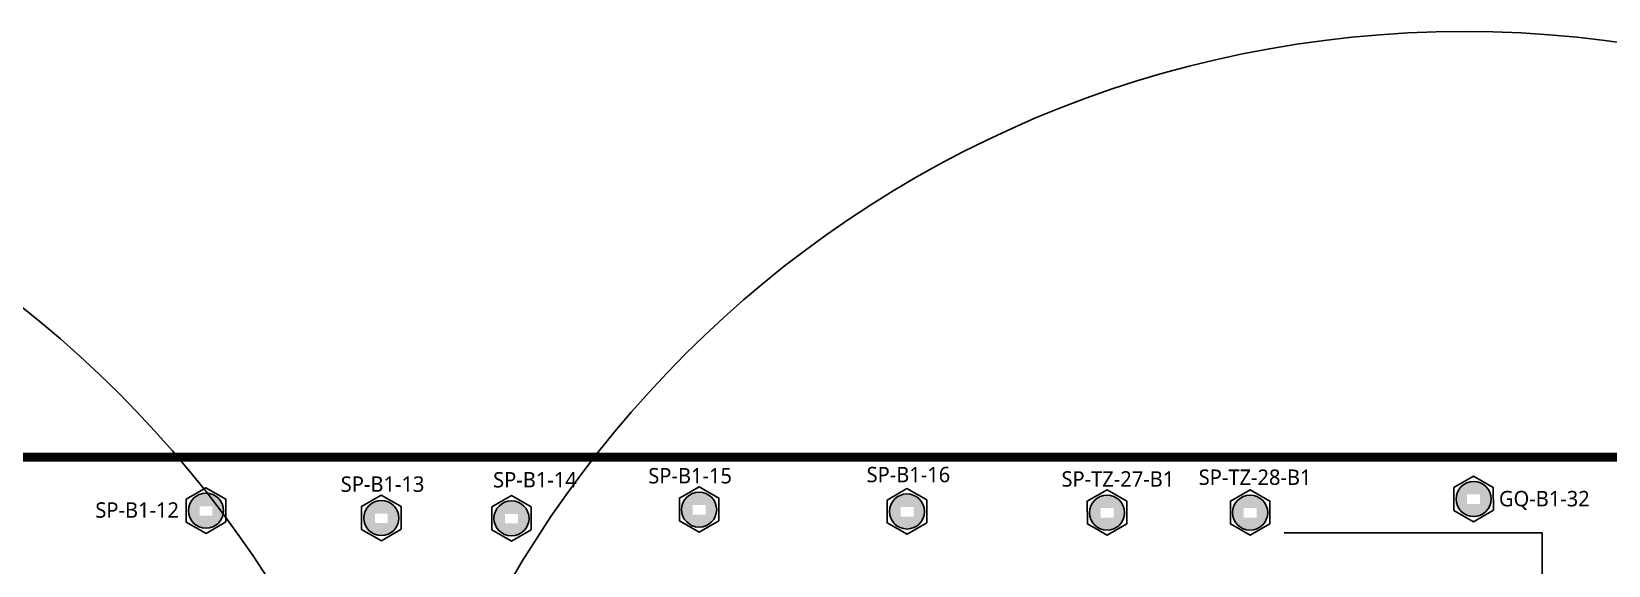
# Model space of a CAD drawing. Extents: x 0 to 3879896, y -114000 to 391286.
# Drawn here: x 2031749 to 2103323, y 320135 to 344400 of the extents above; entities that cross this region are included whole.
import ezdxf

# ---------------------------------------------------------------- set-up
doc = ezdxf.new("R2010")
doc.units = 0
doc.header["$LTSCALE"] = 1000
doc.header["$MEASUREMENT"] = 0
doc.linetypes.add('SZGX_a-zzgr$0$DASHDOT2', pattern=[6, 3, -1.5, 0, -1.5])
for name, color, linetype in [('AP', 7, 'CONTINUOUS'), ('T-METER DATA', 150, 'C_LINE'), ('WALL', 2, 'CONTINUOUS')]:
    doc.layers.add(name, color=color, linetype=linetype)
doc.layers.add('Arc_建筑红线', color=1, linetype='CONTINUOUS', lineweight=40)
doc.styles.get("Standard").update_dxf_attribs({"font": 'GBENOR', "bigfont": 'GBCBIG'})
doc.linetypes.add('C_LINE', pattern='A,25.7,-2.08,["C",Standard,S=2.54,R=0,X=-0.54,Y=-1.27],-2.35', length=30.13)

msp = doc.modelspace()

# ---------------------------------------------------------------- hatches: boundary and pattern name
at = {"layer": 'WALL', "linetype": 'ByBlock'}
h = msp.add_hatch(dxfattribs=at)
h.set_pattern_fill('ESCHER', color=3)
h.set_pattern_definition([(60, (-780047, -2078608.917), (-30.47999999, -7e-09), [27.94, -2.54]), (180, (-780047, -2078608.917), (15.24, -26.3964543), [27.94, -2.54]), (300, (-780047, -2078608.917), (30.47999999, -7e-09), [27.94, -2.54]), (60, (-780044.46, -2078608.917), (-30.47999999, -7e-09), [5.08, -25.4]), (300, (-780044.46, -2078608.917), (30.47999999, -7e-09), [5.08, -25.4]), (60, (-780048.27, -2078606.717), (-30.47999999, -7e-09), [5.08, -25.4]), (180, (-780048.27, -2078606.717), (15.24, -26.3964543), [5.08, -25.4]), (300, (-780048.27, -2078611.116), (30.47999999, -7e-09), [5.08, -25.4]), (180, (-780048.27, -2078611.116), (15.24, -26.3964543), [5.08, -25.4]), (60, (-780057.16, -2078608.917), (-30.47999999, -7e-09), [5.08, -25.4]), (300, (-780057.16, -2078608.917), (30.47999999, -7e-09), [5.08, -25.4]), (60, (-780041.92, -2078617.715), (-30.47999999, -7e-09), [5.08, -25.4]), (180, (-780041.92, -2078617.715), (15.24, -26.3964543), [5.08, -25.4]), (300, (-780041.92, -2078600.118), (30.47999999, -7e-09), [5.08, -25.4]), (180, (-780041.92, -2078600.118), (15.24, -26.3964543), [5.08, -25.4]), (0, (-780041.92, -2078604.517), (-15.24, 26.3964543), [17.78, -12.7]), (0, (-780041.92, -2078613.316), (-15.24, 26.3964543), [17.78, -12.7]), (120, (-780045.73, -2078602.318), (-30.47999999, 7e-09), [17.78, -12.7]), (120, (-780053.35, -2078606.717), (-30.47999999, 7e-09), [17.78, -12.7]), (240, (-780053.35, -2078611.116), (15.23999999, -26.3964543), [17.78, -12.7]), (240, (-780045.73, -2078615.516), (15.23999999, -26.3964543), [17.78, -12.7])])
h.paths.add_polyline_path([(2096404.8, 323157.2, 1), (2097996.7, 323157.2, 1)])
h.paths.add_polyline_path([(2097495.1, 323362.2), (2097495.1, 322927.7), (2096907.1, 322927.7), (2096907.1, 323362.2)], flags=16)
h = msp.add_hatch(dxfattribs=at)
h.set_pattern_fill('ESCHER', color=3)
h.set_pattern_definition([(60, (-837580.09, -2079141.174), (-30.47999999, -7e-09), [27.94, -2.54]), (180, (-837580.09, -2079141.174), (15.24, -26.3964543), [27.94, -2.54]), (300, (-837580.09, -2079141.174), (30.47999999, -7e-09), [27.94, -2.54]), (60, (-837577.55, -2079141.174), (-30.47999999, -7e-09), [5.08, -25.4]), (300, (-837577.55, -2079141.174), (30.47999999, -7e-09), [5.08, -25.4]), (60, (-837581.36, -2079138.974), (-30.47999999, -7e-09), [5.08, -25.4]), (180, (-837581.36, -2079138.974), (15.24, -26.3964543), [5.08, -25.4]), (300, (-837581.36, -2079143.373), (30.47999999, -7e-09), [5.08, -25.4]), (180, (-837581.36, -2079143.373), (15.24, -26.3964543), [5.08, -25.4]), (60, (-837590.25, -2079141.174), (-30.47999999, -7e-09), [5.08, -25.4]), (300, (-837590.25, -2079141.174), (30.47999999, -7e-09), [5.08, -25.4]), (60, (-837575.01, -2079149.972), (-30.47999999, -7e-09), [5.08, -25.4]), (180, (-837575.01, -2079149.972), (15.24, -26.3964543), [5.08, -25.4]), (300, (-837575.01, -2079132.375), (30.47999999, -7e-09), [5.08, -25.4]), (180, (-837575.01, -2079132.375), (15.24, -26.3964543), [5.08, -25.4]), (0, (-837575.01, -2079136.774), (-15.24, 26.3964543), [17.78, -12.7]), (0, (-837575.01, -2079145.573), (-15.24, 26.3964543), [17.78, -12.7]), (120, (-837578.82, -2079134.575), (-30.47999999, 7e-09), [17.78, -12.7]), (120, (-837586.44, -2079138.974), (-30.47999999, 7e-09), [17.78, -12.7]), (240, (-837586.44, -2079143.373), (15.23999999, -26.3964543), [17.78, -12.7]), (240, (-837578.82, -2079147.773), (15.23999999, -26.3964543), [17.78, -12.7])])
h.paths.add_polyline_path([(2038871.7, 322625, 1), (2040463.6, 322625, 1)])
h.paths.add_polyline_path([(2039962.1, 322829.9), (2039962.1, 322395.4), (2039374, 322395.4), (2039374, 322829.9)], flags=16)
h = msp.add_hatch(dxfattribs=at)
h.set_pattern_fill('ESCHER', color=3)
h.set_pattern_definition([(60, (-829623.006, -2079476.407), (-30.47999999, -7e-09), [27.94, -2.54]), (180, (-829623.006, -2079476.407), (15.24, -26.3964543), [27.94, -2.54]), (300, (-829623.006, -2079476.407), (30.47999999, -7e-09), [27.94, -2.54]), (60, (-829620.466, -2079476.407), (-30.47999999, -7e-09), [5.08, -25.4]), (300, (-829620.466, -2079476.407), (30.47999999, -7e-09), [5.08, -25.4]), (60, (-829624.276, -2079474.208), (-30.47999999, -7e-09), [5.08, -25.4]), (180, (-829624.276, -2079474.208), (15.24, -26.3964543), [5.08, -25.4]), (300, (-829624.276, -2079478.607), (30.47999999, -7e-09), [5.08, -25.4]), (180, (-829624.276, -2079478.607), (15.24, -26.3964543), [5.08, -25.4]), (60, (-829633.166, -2079476.407), (-30.47999999, -7e-09), [5.08, -25.4]), (300, (-829633.166, -2079476.407), (30.47999999, -7e-09), [5.08, -25.4]), (60, (-829617.926, -2079485.206), (-30.47999999, -7e-09), [5.08, -25.4]), (180, (-829617.926, -2079485.206), (15.24, -26.3964543), [5.08, -25.4]), (300, (-829617.926, -2079467.609), (30.47999999, -7e-09), [5.08, -25.4]), (180, (-829617.926, -2079467.609), (15.24, -26.3964543), [5.08, -25.4]), (0, (-829617.926, -2079472.008), (-15.24, 26.3964543), [17.78, -12.7]), (0, (-829617.926, -2079480.807), (-15.24, 26.3964543), [17.78, -12.7]), (120, (-829621.736, -2079469.808), (-30.47999999, 7e-09), [17.78, -12.7]), (120, (-829629.356, -2079474.208), (-30.47999999, 7e-09), [17.78, -12.7]), (240, (-829629.356, -2079478.607), (15.23999999, -26.3964543), [17.78, -12.7]), (240, (-829621.736, -2079483.007), (15.23999999, -26.3964543), [17.78, -12.7])])
h.paths.add_polyline_path([(2046828.8, 322289.7, 1), (2048420.7, 322289.7, 1)])
h.paths.add_polyline_path([(2047919.1, 322494.7), (2047919.1, 322060.2), (2047331.1, 322060.2), (2047331.1, 322494.7)], flags=16)
h = msp.add_hatch(dxfattribs=at)
h.set_pattern_fill('ESCHER', color=3)
h.set_pattern_definition([(60, (-823714.63, -2079492.476), (-30.47999999, -7e-09), [27.94, -2.54]), (180, (-823714.63, -2079492.476), (15.24, -26.3964543), [27.94, -2.54]), (300, (-823714.63, -2079492.476), (30.47999999, -7e-09), [27.94, -2.54]), (60, (-823712.09, -2079492.476), (-30.47999999, -7e-09), [5.08, -25.4]), (300, (-823712.09, -2079492.476), (30.47999999, -7e-09), [5.08, -25.4]), (60, (-823715.9, -2079490.277), (-30.47999999, -7e-09), [5.08, -25.4]), (180, (-823715.9, -2079490.277), (15.24, -26.3964543), [5.08, -25.4]), (300, (-823715.9, -2079494.676), (30.47999999, -7e-09), [5.08, -25.4]), (180, (-823715.9, -2079494.676), (15.24, -26.3964543), [5.08, -25.4]), (60, (-823724.79, -2079492.476), (-30.47999999, -7e-09), [5.08, -25.4]), (300, (-823724.79, -2079492.476), (30.47999999, -7e-09), [5.08, -25.4]), (60, (-823709.55, -2079501.275), (-30.47999999, -7e-09), [5.08, -25.4]), (180, (-823709.55, -2079501.275), (15.24, -26.3964543), [5.08, -25.4]), (300, (-823709.55, -2079483.678), (30.47999999, -7e-09), [5.08, -25.4]), (180, (-823709.55, -2079483.678), (15.24, -26.3964543), [5.08, -25.4]), (0, (-823709.55, -2079488.077), (-15.24, 26.3964543), [17.78, -12.7]), (0, (-823709.55, -2079496.876), (-15.24, 26.3964543), [17.78, -12.7]), (120, (-823713.36, -2079485.877), (-30.47999999, 7e-09), [17.78, -12.7]), (120, (-823720.98, -2079490.277), (-30.47999999, 7e-09), [17.78, -12.7]), (240, (-823720.98, -2079494.676), (15.23999999, -26.3964543), [17.78, -12.7]), (240, (-823713.36, -2079499.075), (15.23999999, -26.3964543), [17.78, -12.7])])
h.paths.add_polyline_path([(2052737.1, 322273.7, 1), (2054329.1, 322273.7, 1)])
h.paths.add_polyline_path([(2053827.5, 322478.6), (2053827.5, 322044.1), (2053239.5, 322044.1), (2053239.5, 322478.6)], flags=16)
h = msp.add_hatch(dxfattribs=at)
h.set_pattern_fill('ESCHER', color=3)
h.set_pattern_definition([(60, (-815197.416, -2079091.12), (-30.47999999, -7e-09), [27.94, -2.54]), (180, (-815197.416, -2079091.12), (15.24, -26.3964543), [27.94, -2.54]), (300, (-815197.416, -2079091.12), (30.47999999, -7e-09), [27.94, -2.54]), (60, (-815194.876, -2079091.12), (-30.47999999, -7e-09), [5.08, -25.4]), (300, (-815194.876, -2079091.12), (30.47999999, -7e-09), [5.08, -25.4]), (60, (-815198.686, -2079088.92), (-30.47999999, -7e-09), [5.08, -25.4]), (180, (-815198.686, -2079088.92), (15.24, -26.3964543), [5.08, -25.4]), (300, (-815198.686, -2079093.319), (30.47999999, -7e-09), [5.08, -25.4]), (180, (-815198.686, -2079093.319), (15.24, -26.3964543), [5.08, -25.4]), (60, (-815207.576, -2079091.12), (-30.47999999, -7e-09), [5.08, -25.4]), (300, (-815207.576, -2079091.12), (30.47999999, -7e-09), [5.08, -25.4]), (60, (-815192.336, -2079099.918), (-30.47999999, -7e-09), [5.08, -25.4]), (180, (-815192.336, -2079099.918), (15.24, -26.3964543), [5.08, -25.4]), (300, (-815192.336, -2079082.32), (30.47999999, -7e-09), [5.08, -25.4]), (180, (-815192.336, -2079082.32), (15.24, -26.3964543), [5.08, -25.4]), (0, (-815192.336, -2079086.72), (-15.24, 26.3964543), [17.78, -12.7]), (0, (-815192.336, -2079095.518), (-15.24, 26.3964543), [17.78, -12.7]), (120, (-815196.146, -2079084.52), (-30.47999999, 7e-09), [17.78, -12.7]), (120, (-815203.766, -2079088.92), (-30.47999999, 7e-09), [17.78, -12.7]), (240, (-815203.766, -2079093.319), (15.23999999, -26.3964543), [17.78, -12.7]), (240, (-815196.146, -2079097.718), (15.23999999, -26.3964543), [17.78, -12.7])])
h.paths.add_polyline_path([(2061254.4, 322675, 1), (2062846.3, 322675, 1)])
h.paths.add_polyline_path([(2062344.7, 322880), (2062344.7, 322445.5), (2061756.7, 322445.5), (2061756.7, 322880)], flags=16)
h = msp.add_hatch(dxfattribs=at)
h.set_pattern_fill('ESCHER', color=3)
h.set_pattern_definition([(60, (-805760.697, -2079176.846), (-30.47999999, -7e-09), [27.94, -2.54]), (180, (-805760.697, -2079176.846), (15.24, -26.3964543), [27.94, -2.54]), (300, (-805760.697, -2079176.846), (30.47999999, -7e-09), [27.94, -2.54]), (60, (-805758.157, -2079176.846), (-30.47999999, -7e-09), [5.08, -25.4]), (300, (-805758.157, -2079176.846), (30.47999999, -7e-09), [5.08, -25.4]), (60, (-805761.967, -2079174.647), (-30.47999999, -7e-09), [5.08, -25.4]), (180, (-805761.967, -2079174.647), (15.24, -26.3964543), [5.08, -25.4]), (300, (-805761.967, -2079179.046), (30.47999999, -7e-09), [5.08, -25.4]), (180, (-805761.967, -2079179.046), (15.24, -26.3964543), [5.08, -25.4]), (60, (-805770.857, -2079176.846), (-30.47999999, -7e-09), [5.08, -25.4]), (300, (-805770.857, -2079176.846), (30.47999999, -7e-09), [5.08, -25.4]), (60, (-805755.617, -2079185.645), (-30.47999999, -7e-09), [5.08, -25.4]), (180, (-805755.617, -2079185.645), (15.24, -26.3964543), [5.08, -25.4]), (300, (-805755.617, -2079168.048), (30.47999999, -7e-09), [5.08, -25.4]), (180, (-805755.617, -2079168.048), (15.24, -26.3964543), [5.08, -25.4]), (0, (-805755.617, -2079172.447), (-15.24, 26.3964543), [17.78, -12.7]), (0, (-805755.617, -2079181.246), (-15.24, 26.3964543), [17.78, -12.7]), (120, (-805759.427, -2079170.247), (-30.47999999, 7e-09), [17.78, -12.7]), (120, (-805767.047, -2079174.647), (-30.47999999, 7e-09), [17.78, -12.7]), (240, (-805767.047, -2079179.046), (15.23999999, -26.3964543), [17.78, -12.7]), (240, (-805759.427, -2079183.446), (15.23999999, -26.3964543), [17.78, -12.7])])
h.paths.add_polyline_path([(2070691.1, 322589.3, 1), (2072283, 322589.3, 1)])
h.paths.add_polyline_path([(2071781.4, 322794.3), (2071781.4, 322359.8), (2071193.4, 322359.8), (2071193.4, 322794.3)], flags=16)
h = msp.add_hatch(dxfattribs=at)
h.set_pattern_fill('ESCHER', color=1)
h.set_pattern_definition([(60, (-796680.686, -2079227.877), (-30.47999999, -7e-09), [27.94, -2.54]), (180, (-796680.686, -2079227.877), (15.24, -26.3964543), [27.94, -2.54]), (300, (-796680.686, -2079227.877), (30.47999999, -7e-09), [27.94, -2.54]), (60, (-796678.146, -2079227.877), (-30.47999999, -7e-09), [5.08, -25.4]), (300, (-796678.146, -2079227.877), (30.47999999, -7e-09), [5.08, -25.4]), (60, (-796681.956, -2079225.678), (-30.47999999, -7e-09), [5.08, -25.4]), (180, (-796681.956, -2079225.678), (15.24, -26.3964543), [5.08, -25.4]), (300, (-796681.956, -2079230.077), (30.47999999, -7e-09), [5.08, -25.4]), (180, (-796681.956, -2079230.077), (15.24, -26.3964543), [5.08, -25.4]), (60, (-796690.846, -2079227.877), (-30.47999999, -7e-09), [5.08, -25.4]), (300, (-796690.846, -2079227.877), (30.47999999, -7e-09), [5.08, -25.4]), (60, (-796675.606, -2079236.676), (-30.47999999, -7e-09), [5.08, -25.4]), (180, (-796675.606, -2079236.676), (15.24, -26.3964543), [5.08, -25.4]), (300, (-796675.606, -2079219.079), (30.47999999, -7e-09), [5.08, -25.4]), (180, (-796675.606, -2079219.079), (15.24, -26.3964543), [5.08, -25.4]), (0, (-796675.606, -2079223.478), (-15.24, 26.3964543), [17.78, -12.7]), (0, (-796675.606, -2079232.277), (-15.24, 26.3964543), [17.78, -12.7]), (120, (-796679.416, -2079221.278), (-30.47999999, 7e-09), [17.78, -12.7]), (120, (-796687.036, -2079225.678), (-30.47999999, 7e-09), [17.78, -12.7]), (240, (-796687.036, -2079230.077), (15.23999999, -26.3964543), [17.78, -12.7]), (240, (-796679.416, -2079234.476), (15.23999999, -26.3964543), [17.78, -12.7])])
h.paths.add_polyline_path([(2079771.1, 322538.3, 1), (2081363, 322538.3, 1)])
h.paths.add_polyline_path([(2080861.5, 322743.2), (2080861.5, 322308.7), (2080273.4, 322308.7), (2080273.4, 322743.2)], flags=16)
h = msp.add_hatch(dxfattribs=at)
h.set_pattern_fill('ESCHER', color=1)
h.set_pattern_definition([(60, (-790187.822, -2079227.877), (-30.47999999, -7e-09), [27.94, -2.54]), (180, (-790187.822, -2079227.877), (15.24, -26.3964543), [27.94, -2.54]), (300, (-790187.822, -2079227.877), (30.47999999, -7e-09), [27.94, -2.54]), (60, (-790185.282, -2079227.877), (-30.47999999, -7e-09), [5.08, -25.4]), (300, (-790185.282, -2079227.877), (30.47999999, -7e-09), [5.08, -25.4]), (60, (-790189.092, -2079225.678), (-30.47999999, -7e-09), [5.08, -25.4]), (180, (-790189.092, -2079225.678), (15.24, -26.3964543), [5.08, -25.4]), (300, (-790189.092, -2079230.077), (30.47999999, -7e-09), [5.08, -25.4]), (180, (-790189.092, -2079230.077), (15.24, -26.3964543), [5.08, -25.4]), (60, (-790197.982, -2079227.877), (-30.47999999, -7e-09), [5.08, -25.4]), (300, (-790197.982, -2079227.877), (30.47999999, -7e-09), [5.08, -25.4]), (60, (-790182.742, -2079236.676), (-30.47999999, -7e-09), [5.08, -25.4]), (180, (-790182.742, -2079236.676), (15.24, -26.3964543), [5.08, -25.4]), (300, (-790182.742, -2079219.079), (30.47999999, -7e-09), [5.08, -25.4]), (180, (-790182.742, -2079219.079), (15.24, -26.3964543), [5.08, -25.4]), (0, (-790182.742, -2079223.478), (-15.24, 26.3964543), [17.78, -12.7]), (0, (-790182.742, -2079232.277), (-15.24, 26.3964543), [17.78, -12.7]), (120, (-790186.552, -2079221.278), (-30.47999999, 7e-09), [17.78, -12.7]), (120, (-790194.172, -2079225.678), (-30.47999999, 7e-09), [17.78, -12.7]), (240, (-790194.172, -2079230.077), (15.23999999, -26.3964543), [17.78, -12.7]), (240, (-790186.552, -2079234.476), (15.23999999, -26.3964543), [17.78, -12.7])])
h.paths.add_polyline_path([(2086264, 322538.3, 1), (2087855.9, 322538.3, 1)])
h.paths.add_polyline_path([(2087354.3, 322743.2), (2087354.3, 322308.7), (2086766.3, 322308.7), (2086766.3, 322743.2)], flags=16)

# ---------------------------------------------------------------- linework, layer by layer
at = {"layer": 'Arc_建筑红线', "color": 20, "linetype": 'SZGX_a-zzgr$0$DASHDOT2', "ltscale": 0.2, "const_width": 400, "elevation": 0}
msp.add_lwpolyline([(2129528.4, 303600.5), (2137528.4, 311600.5), (2154948.4, 311600.5), (2154948.4, 325060.5), (2002488.4, 325060.5), (2002488.4, 311600.5), (1884278.4, 311600.5), (1883028.4, 309100.5), (1883028.4, 224070.5), (1988318.4, 224070.5), (1988318.4, 129100.5), (2129528.4, 129100.5), (2129528.4, 303600.5)], dxfattribs=at)
at = {"layer": 'T-METER DATA', "linetype": 'ByBlock'}
msp.add_lwpolyline([(2088599.4, 321615.5), (2100308.2, 321615.5), (2100308.2, 310636.8)], dxfattribs=at)
at = {"layer": 'T-METER DATA', "color": 1, "linetype": 'ByBlock'}
for centre in [(2096786.1, 294399.5), (2000340.4, 292621.3)]:
    msp.add_circle(centre, 50000, dxfattribs=at)
at = {"layer": 'WALL', "color": 3, "linetype": 'ByBlock'}
for points in [[(2040565.6, 322114.1), (2040563, 323149.7), (2039664.8, 323665.2), (2038769.2, 323145.2), (2038771.8, 322109.6), (2039670, 321594)], [(2062948.3, 322164.2), (2062945.6, 323199.8), (2062047.4, 323715.3), (2061151.9, 323195.2), (2061154.5, 322159.6), (2062052.7, 321644.1)], [(2072385, 322078.4), (2072382.3, 323114), (2071484.2, 323629.6), (2070588.6, 323109.5), (2070591.2, 322073.9), (2071489.4, 321558.3)], [(2098098.7, 322646.4), (2098096, 323682), (2097197.9, 324197.5), (2096302.3, 323677.4), (2096304.9, 322641.8), (2097203.1, 322126.3)], [(2048522.7, 321778.9), (2048520, 322814.5), (2047621.9, 323330), (2046726.3, 322809.9), (2046728.9, 321774.3), (2047627.1, 321258.8)], [(2054431, 321762.8), (2054428.4, 322798.4), (2053530.2, 323313.9), (2052634.7, 322793.9), (2052637.3, 321758.2), (2053535.5, 321242.7)]]:
    msp.add_lwpolyline(points, close=True, dxfattribs=at)
at = {"layer": 'WALL', "color": 1, "linetype": 'ByBlock'}
for points in [[(2081465, 322027.4), (2081462.4, 323063), (2080564.2, 323578.5), (2079668.6, 323058.5), (2079671.3, 322022.8), (2080569.4, 321507.3)], [(2087957.8, 322027.4), (2087955.2, 323063), (2087057, 323578.5), (2086161.5, 323058.5), (2086164.1, 322022.8), (2087062.3, 321507.3)]]:
    msp.add_lwpolyline(points, close=True, dxfattribs=at)
at = {"layer": 'WALL', "color": 3, "linetype": 'ByBlock'}
for centre in [(2097200.7, 323157.2), (2039667.7, 322625), (2047624.7, 322289.7), (2053533.1, 322273.7), (2062050.3, 322675), (2071487, 322589.3)]:
    msp.add_circle(centre, 796, dxfattribs=at)
at = {"layer": 'WALL', "color": 1, "linetype": 'ByBlock'}
for centre in [(2080567.1, 322538.3), (2087059.9, 322538.3)]:
    msp.add_circle(centre, 796, dxfattribs=at)

# ---------------------------------------------------------------- texts
at = {"layer": 'AP', "color": 3, "char_height": 700, "attachment_point": 1}
for s, width, insert in [('{\\fMicrosoft YaHei|b0|i0|c134|p34;SP-B1-14}', 3709.59, (2052699.6, 324381.7)), ('{\\fMicrosoft YaHei|b0|i0|c134|p34;SP-B1-15}', 3709.59, (2059742.4, 324565.4)), ('{\\fMicrosoft YaHei|b0|i0|c134|p34;SP-B1-16}', 3709.59, (2069650.1, 324617.3)), ('{\\fMicrosoft YaHei|b0|i0|c134|p34;SP-B1-13}', 3709.59, (2045784, 324184.9)), ('{\\fMicrosoft YaHei|b0|i0|c134|p34;GQ-B1-32}', 4166.283, (2098351.7, 323523.6)), ('{\\fMicrosoft YaHei|b0|i0|c134|p34;SP-B1-12}', 3709.59, (2034644.6, 323006.1))]:
    msp.add_mtext_dynamic_manual_height_columns(s, width=width, gutter_width=12.5, heights=[0], dxfattribs=dict(at, insert=insert))
at = {"layer": 'AP', "color": 1, "char_height": 700, "attachment_point": 1}
for s, insert in [('{\\fMicrosoft YaHei|b0|i0|c134|p34;SP-TZ-27-B1}', (2078496.7, 324418.5)), ('{\\fMicrosoft YaHei|b0|i0|c134|p34;SP-TZ-28-B1}', (2084724.6, 324497.9))]:
    msp.add_mtext_dynamic_manual_height_columns(s, width=3709.59, gutter_width=12.5, heights=[0], dxfattribs=dict(at, insert=insert))

doc.saveas('drawing.dxf')
